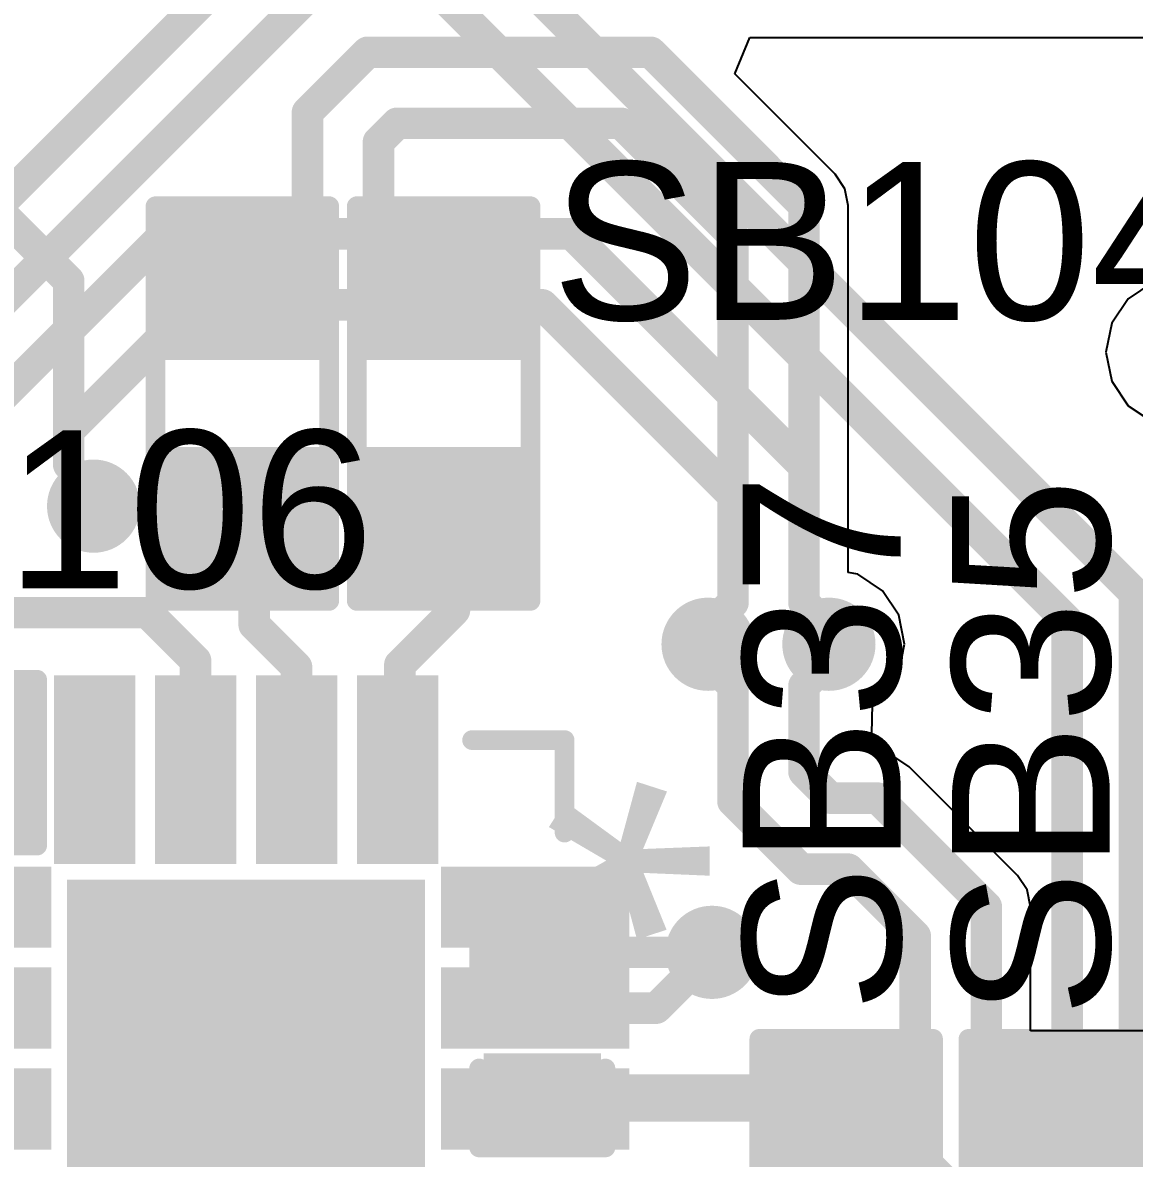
# Model space of a CAD drawing. Header units: millimetres. Extents: x -0.71 to 2.98, y -0.65 to 2.9.
# Drawn here: x 1.2853 to 1.567, y 0.5657 to 0.8535 of the extents above; entities that cross this region are included whole.
import ezdxf

# ---------------------------------------------------------------- set-up
doc = ezdxf.new("R2010")
doc.units = ezdxf.units.MM
doc.header["$MEASUREMENT"] = 0
for name, color, linetype in [('BottomLayer', 5, 'Continuous'), ('BottomOverlay', 54, 'Continuous'), ('BottomPaste', 16, 'Continuous'), ('BottomSolder', 6, 'Continuous'), ('Mechanical2', 216, 'Continuous'), ('TopLayer', 1, 'Continuous'), ('TopOverlay', 2, 'Continuous'), ('TopPaste', 8, 'Continuous'), ('TopSolder', 216, 'Continuous'), ('ViaHoleLayer', 16, 'Continuous')]:
    doc.layers.add(name, color=color, linetype=linetype)
doc.styles.add('Arial', font='', dxfattribs={"height": 0.2})
doc.styles.get('Arial').set_extended_font_data('Arial')

# ---------------------------------------------------------------- blocks, each defined once
blk = doc.blocks.new('RES_0603_B_14')
at = {"layer": 'BottomLayer'}
for points in [[(-0.045, -0.0175), (-0.045, 0.0175), (-0.015, 0.0175), (-0.015, -0.0175)], [(0.015, -0.0175), (0.015, 0.0175), (0.045, 0.0175), (0.045, -0.0175)]]:
    blk.add_hatch(color=5, dxfattribs=at).paths.add_polyline_path(points)
at = {"layer": 'BottomPaste'}
for points in [[(-0.045, -0.0175), (-0.045, 0.0175), (-0.015, 0.0175), (-0.015, -0.0175)], [(0.015, -0.0175), (0.015, 0.0175), (0.045, 0.0175), (0.045, -0.0175)]]:
    blk.add_hatch(color=16, dxfattribs=at).paths.add_polyline_path(points)
at = {"layer": 'BottomSolder'}
for points in [[(-0.049, -0.0215), (-0.049, 0.0215), (-0.011, 0.0215), (-0.011, -0.0215)], [(0.011, -0.0215), (0.011, 0.0215), (0.049, 0.0215), (0.049, -0.0215)]]:
    blk.add_hatch(color=6, dxfattribs=at).paths.add_polyline_path(points)
at = {"layer": 'BottomOverlay', "const_width": 0.005}
for points in [[(0.048, 0.021), (-0.048, 0.021)], [(-0.048, 0.021), (-0.048, -0.021)], [(0.048, 0.021), (0.048, -0.021)], [(0.048, -0.021), (-0.048, -0.021)]]:
    blk.add_lwpolyline(points, dxfattribs=at)
at = {"layer": 'BottomOverlay', "const_width": 0.0025}
for points in [[(-0.04925, 0.021, 1), (-0.04675, 0.021, 1)], [(-0.04925, 0.021, 1), (-0.04675, 0.021, 1)], [(0.04675, 0.021, 1), (0.04925, 0.021, 1)], [(0.04675, 0.021, 1), (0.04925, 0.021, 1)], [(-0.04925, -0.021, 1), (-0.04675, -0.021, 1)], [(-0.04925, -0.021, 1), (-0.04675, -0.021, 1)], [(0.04675, -0.021, 1), (0.04925, -0.021, 1)], [(0.04675, -0.021, 1), (0.04925, -0.021, 1)]]:
    blk.add_lwpolyline(points, format="xyb", close=True, dxfattribs=at)
blk = doc.blocks.new('16_TQFN__4X4__29')
at = {"layer": 'TopLayer'}
for points in [[(-0.04469, 0.05335), (-0.04469, 0.09311), (-0.03209, 0.09311), (-0.03209, 0.05335)], [(-0.01909, 0.05335), (-0.01909, 0.09311), (-0.0065, 0.09311), (-0.0065, 0.05335)], [(0.0065, 0.05335), (0.0065, 0.09311), (0.01909, 0.09311), (0.01909, 0.05335)], [(0.03209, 0.05335), (0.03209, 0.09311), (0.04469, 0.09311), (0.04469, 0.05335)], [(-0.09311, 0.04469), (-0.05335, 0.04469), (-0.05335, 0.03209), (-0.09311, 0.03209)], [(0.05335, 0.04469), (0.09311, 0.04469), (0.09311, 0.03209), (0.05335, 0.03209)], [(-0.04134, 0.04134), (0.04134, 0.04134), (0.04134, -0.04134), (-0.04134, -0.04134)], [(-0.09311, 0.01909), (-0.05335, 0.01909), (-0.05335, 0.0065), (-0.09311, 0.0065)], [(0.05335, 0.01909), (0.09311, 0.01909), (0.09311, 0.0065), (0.05335, 0.0065)], [(-0.09311, -0.0065), (-0.05335, -0.0065), (-0.05335, -0.01909), (-0.09311, -0.01909)], [(0.05335, -0.0065), (0.09311, -0.0065), (0.09311, -0.01909), (0.05335, -0.01909)], [(-0.09311, -0.03209), (-0.05335, -0.03209), (-0.05335, -0.04468), (-0.09311, -0.04468)], [(0.05335, -0.03209), (0.09311, -0.03209), (0.09311, -0.04468), (0.05335, -0.04468)], [(-0.04469, -0.09311), (-0.04469, -0.05335), (-0.03209, -0.05335), (-0.03209, -0.09311)], [(-0.01909, -0.09311), (-0.01909, -0.05335), (-0.0065, -0.05335), (-0.0065, -0.09311)], [(0.0065, -0.09311), (0.0065, -0.05335), (0.01909, -0.05335), (0.01909, -0.09311)], [(0.03209, -0.09311), (0.03209, -0.05335), (0.04469, -0.05335), (0.04469, -0.09311)]]:
    blk.add_hatch(color=1, dxfattribs=at).paths.add_polyline_path(points)
at = {"layer": 'TopPaste'}
for points in [[(-0.04469, 0.05335), (-0.04469, 0.09311), (-0.03209, 0.09311), (-0.03209, 0.05335)], [(-0.01909, 0.05335), (-0.01909, 0.09311), (-0.0065, 0.09311), (-0.0065, 0.05335)], [(0.0065, 0.05335), (0.0065, 0.09311), (0.01909, 0.09311), (0.01909, 0.05335)], [(0.03209, 0.05335), (0.03209, 0.09311), (0.04469, 0.09311), (0.04469, 0.05335)], [(-0.09311, 0.04469), (-0.05335, 0.04469), (-0.05335, 0.03209), (-0.09311, 0.03209)], [(0.05335, 0.04469), (0.09311, 0.04469), (0.09311, 0.03209), (0.05335, 0.03209)], [(-0.02598, 0.02598), (0.02598, 0.02598), (0.02598, -0.02598), (-0.02598, -0.02598)], [(-0.09311, 0.01909), (-0.05335, 0.01909), (-0.05335, 0.0065), (-0.09311, 0.0065)], [(0.05335, 0.01909), (0.09311, 0.01909), (0.09311, 0.0065), (0.05335, 0.0065)], [(-0.09311, -0.0065), (-0.05335, -0.0065), (-0.05335, -0.01909), (-0.09311, -0.01909)], [(0.05335, -0.0065), (0.09311, -0.0065), (0.09311, -0.01909), (0.05335, -0.01909)], [(-0.09311, -0.03209), (-0.05335, -0.03209), (-0.05335, -0.04468), (-0.09311, -0.04468)], [(0.05335, -0.03209), (0.09311, -0.03209), (0.09311, -0.04468), (0.05335, -0.04468)], [(-0.04469, -0.09311), (-0.04469, -0.05335), (-0.03209, -0.05335), (-0.03209, -0.09311)], [(-0.01909, -0.09311), (-0.01909, -0.05335), (-0.0065, -0.05335), (-0.0065, -0.09311)], [(0.0065, -0.09311), (0.0065, -0.05335), (0.01909, -0.05335), (0.01909, -0.09311)], [(0.03209, -0.09311), (0.03209, -0.05335), (0.04469, -0.05335), (0.04469, -0.09311)]]:
    blk.add_hatch(color=8, dxfattribs=at).paths.add_polyline_path(points)
at = {"layer": 'TopSolder'}
for points in [[(-0.04868, 0.04935), (-0.04868, 0.09711), (-0.02809, 0.09711), (-0.02809, 0.04935)], [(-0.02309, 0.04935), (-0.02309, 0.09711), (-0.0025, 0.09711), (-0.0025, 0.04935)], [(0.0025, 0.04935), (0.0025, 0.09711), (0.02309, 0.09711), (0.02309, 0.04935)], [(0.02809, 0.04935), (0.02809, 0.09711), (0.04868, 0.09711), (0.04868, 0.04935)], [(-0.09711, 0.04869), (-0.04935, 0.04869), (-0.04935, 0.02809), (-0.09711, 0.02809)], [(0.04935, 0.04869), (0.09711, 0.04869), (0.09711, 0.02809), (0.04935, 0.02809)], [(-0.04534, 0.04534), (0.04534, 0.04534), (0.04534, -0.04534), (-0.04534, -0.04534)], [(-0.09711, 0.02309), (-0.04935, 0.02309), (-0.04935, 0.0025), (-0.09711, 0.0025)], [(0.04935, 0.02309), (0.09711, 0.02309), (0.09711, 0.0025), (0.04935, 0.0025)], [(-0.09711, -0.0025), (-0.04935, -0.0025), (-0.04935, -0.02309), (-0.09711, -0.02309)], [(0.04935, -0.0025), (0.09711, -0.0025), (0.09711, -0.02309), (0.04935, -0.02309)], [(-0.09711, -0.02809), (-0.04935, -0.02809), (-0.04935, -0.04868), (-0.09711, -0.04868)], [(0.04935, -0.02809), (0.09711, -0.02809), (0.09711, -0.04868), (0.04935, -0.04868)], [(-0.04868, -0.09711), (-0.04868, -0.04935), (-0.02809, -0.04935), (-0.02809, -0.09711)], [(-0.02309, -0.09711), (-0.02309, -0.04935), (-0.0025, -0.04935), (-0.0025, -0.09711)], [(0.0025, -0.09711), (0.0025, -0.04935), (0.02309, -0.04935), (0.02309, -0.09711)], [(0.02809, -0.09711), (0.02809, -0.04935), (0.04868, -0.04935), (0.04868, -0.09711)]]:
    blk.add_hatch(color=216, dxfattribs=at).paths.add_polyline_path(points)
at = {"layer": 'TopOverlay', "const_width": 0.005}
for points in [[(-0.08071, 0.08071), (-0.08071, 0.05728)], [(-0.08071, 0.08071), (-0.05728, 0.08071)], [(0.05728, 0.08071), (0.08071, 0.08071)], [(0.08071, 0.08071), (0.08071, 0.05728)], [(-0.105, 0.043), (-0.1, 0.038)], [(-0.105, 0.043), (-0.105, 0.033)], [(-0.1, 0.038), (-0.105, 0.033)], [(-0.08071, -0.05728), (-0.08071, -0.08071)], [(0.08071, -0.05728), (0.08071, -0.08071)], [(-0.08071, -0.08071), (-0.05728, -0.08071)], [(0.05728, -0.08071), (0.08071, -0.08071)]]:
    blk.add_lwpolyline(points, dxfattribs=at)
at = {"layer": 'TopOverlay', "const_width": 0.0025}
for points in [[(-0.08196, 0.08071, 1), (-0.07946, 0.08071, 1)], [(-0.08196, 0.08071, 1), (-0.07946, 0.08071, 1)], [(-0.05853, 0.08071, 1), (-0.05603, 0.08071, 1)], [(0.05603, 0.08071, 1), (0.05853, 0.08071, 1)], [(0.07946, 0.08071, 1), (0.08196, 0.08071, 1)], [(0.07946, 0.08071, 1), (0.08196, 0.08071, 1)], [(-0.08196, 0.05728, 1), (-0.07946, 0.05728, 1)], [(0.07946, 0.05728, 1), (0.08196, 0.05728, 1)], [(-0.10625, 0.043, 1), (-0.10375, 0.043, 1)], [(-0.10625, 0.043, 1), (-0.10375, 0.043, 1)], [(-0.10125, 0.038, 1), (-0.09875, 0.038, 1)], [(-0.10125, 0.038, 1), (-0.09875, 0.038, 1)], [(-0.10625, 0.033, 1), (-0.10375, 0.033, 1)], [(-0.10625, 0.033, 1), (-0.10375, 0.033, 1)], [(-0.08196, -0.05728, 1), (-0.07946, -0.05728, 1)], [(0.07946, -0.05728, 1), (0.08196, -0.05728, 1)], [(-0.08196, -0.08071, 1), (-0.07946, -0.08071, 1)], [(-0.08196, -0.08071, 1), (-0.07946, -0.08071, 1)], [(-0.05853, -0.08071, 1), (-0.05603, -0.08071, 1)], [(0.05603, -0.08071, 1), (0.05853, -0.08071, 1)], [(0.07946, -0.08071, 1), (0.08196, -0.08071, 1)], [(0.07946, -0.08071, 1), (0.08196, -0.08071, 1)]]:
    blk.add_lwpolyline(points, format="xyb", close=True, dxfattribs=at)
blk = doc.blocks.new('SOLDER_BRIDGE_42')
at = {"layer": 'TopLayer'}
for points in [[(-0.045, -0.0175), (-0.045, 0.0175), (-0.015, 0.0175), (-0.015, -0.0175)], [(0.015, -0.0175), (0.015, 0.0175), (0.045, 0.0175), (0.045, -0.0175)]]:
    blk.add_hatch(color=1, dxfattribs=at).paths.add_polyline_path(points)
at = {"layer": 'TopPaste'}
for points in [[(-0.045, -0.0175), (-0.045, 0.0175), (-0.015, 0.0175), (-0.015, -0.0175)], [(0.015, -0.0175), (0.015, 0.0175), (0.045, 0.0175), (0.045, -0.0175)]]:
    blk.add_hatch(color=8, dxfattribs=at).paths.add_polyline_path(points)
at = {"layer": 'TopSolder'}
for points in [[(-0.049, -0.0215), (-0.049, 0.0215), (-0.011, 0.0215), (-0.011, -0.0215)], [(0.011, -0.0215), (0.011, 0.0215), (0.049, 0.0215), (0.049, -0.0215)]]:
    blk.add_hatch(color=216, dxfattribs=at).paths.add_polyline_path(points)
at = {"layer": 'TopOverlay', "const_width": 0.005}
for points in [[(0.05, 0.022), (-0.05, 0.022)], [(-0.05, -0.022), (-0.05, 0.022)], [(0.05, -0.022), (0.05, 0.022)], [(0.05, -0.022), (-0.05, -0.022)]]:
    blk.add_lwpolyline(points, dxfattribs=at)
at = {"layer": 'TopOverlay', "const_width": 0.0025}
for points in [[(-0.05125, 0.022, 1), (-0.04875, 0.022, 1)], [(-0.05125, 0.022, 1), (-0.04875, 0.022, 1)], [(0.04875, 0.022, 1), (0.05125, 0.022, 1)], [(0.04875, 0.022, 1), (0.05125, 0.022, 1)], [(-0.05125, -0.022, 1), (-0.04875, -0.022, 1)], [(-0.05125, -0.022, 1), (-0.04875, -0.022, 1)], [(0.04875, -0.022, 1), (0.05125, -0.022, 1)], [(0.04875, -0.022, 1), (0.05125, -0.022, 1)]]:
    blk.add_lwpolyline(points, format="xyb", close=True, dxfattribs=at)
blk = doc.blocks.new('SOLDER_BRIDGE_44')
at = {"layer": 'TopLayer'}
for points in [[(-0.045, -0.0175), (-0.045, 0.0175), (-0.015, 0.0175), (-0.015, -0.0175)], [(0.015, -0.0175), (0.015, 0.0175), (0.045, 0.0175), (0.045, -0.0175)]]:
    blk.add_hatch(color=1, dxfattribs=at).paths.add_polyline_path(points)
at = {"layer": 'TopPaste'}
for points in [[(-0.045, -0.0175), (-0.045, 0.0175), (-0.015, 0.0175), (-0.015, -0.0175)], [(0.015, -0.0175), (0.015, 0.0175), (0.045, 0.0175), (0.045, -0.0175)]]:
    blk.add_hatch(color=8, dxfattribs=at).paths.add_polyline_path(points)
at = {"layer": 'TopSolder'}
for points in [[(-0.049, -0.0215), (-0.049, 0.0215), (-0.011, 0.0215), (-0.011, -0.0215)], [(0.011, -0.0215), (0.011, 0.0215), (0.049, 0.0215), (0.049, -0.0215)]]:
    blk.add_hatch(color=216, dxfattribs=at).paths.add_polyline_path(points)
at = {"layer": 'TopOverlay', "const_width": 0.005}
for points in [[(0.05, 0.022), (-0.05, 0.022)], [(-0.05, -0.022), (-0.05, 0.022)], [(0.05, -0.022), (0.05, 0.022)], [(0.05, -0.022), (-0.05, -0.022)]]:
    blk.add_lwpolyline(points, dxfattribs=at)
at = {"layer": 'TopOverlay', "const_width": 0.0025}
for points in [[(-0.05125, 0.022, 1), (-0.04875, 0.022, 1)], [(-0.05125, 0.022, 1), (-0.04875, 0.022, 1)], [(0.04875, 0.022, 1), (0.05125, 0.022, 1)], [(0.04875, 0.022, 1), (0.05125, 0.022, 1)], [(-0.05125, -0.022, 1), (-0.04875, -0.022, 1)], [(-0.05125, -0.022, 1), (-0.04875, -0.022, 1)], [(0.04875, -0.022, 1), (0.05125, -0.022, 1)], [(0.04875, -0.022, 1), (0.05125, -0.022, 1)]]:
    blk.add_lwpolyline(points, format="xyb", close=True, dxfattribs=at)
blk = doc.blocks.new('CAP_0402_B_206')
at = {"layer": 'BottomLayer'}
for points in [[(-0.0095, 0.0125), (-0.0095, -0.0125), (-0.0275, -0.0125), (-0.0275, 0.0125)], [(0.0275, 0.0125), (0.0275, -0.0125), (0.0095, -0.0125), (0.0095, 0.0125)]]:
    blk.add_hatch(color=5, dxfattribs=at).paths.add_polyline_path(points)
at = {"layer": 'BottomPaste'}
for points in [[(-0.0095, 0.0125), (-0.0095, -0.0125), (-0.0275, -0.0125), (-0.0275, 0.0125)], [(0.0275, 0.0125), (0.0275, -0.0125), (0.0095, -0.0125), (0.0095, 0.0125)]]:
    blk.add_hatch(color=16, dxfattribs=at).paths.add_polyline_path(points)
at = {"layer": 'BottomSolder'}
for points in [[(-0.00714, 0.01486), (-0.00714, -0.01486), (-0.02986, -0.01486), (-0.02986, 0.01486)], [(0.02986, 0.01486), (0.02986, -0.01486), (0.00714, -0.01486), (0.00714, 0.01486)]]:
    blk.add_hatch(color=6, dxfattribs=at).paths.add_polyline_path(points)
at = {"layer": 'BottomOverlay', "const_width": 0.005}
for points in [[(-0.031, -0.016), (-0.031, 0.016)], [(-0.011, 0.016), (-0.031, 0.016)], [(0.031, 0.016), (0.011, 0.016)], [(0.031, -0.016), (0.031, 0.016)], [(-0.011, -0.016), (-0.031, -0.016)], [(0.031, -0.016), (0.011, -0.016)]]:
    blk.add_lwpolyline(points, dxfattribs=at)
at = {"layer": 'BottomOverlay', "const_width": 0.0025}
for points in [[(-0.03225, 0.016, 1), (-0.02975, 0.016, 1)], [(-0.03225, 0.016, 1), (-0.02975, 0.016, 1)], [(-0.01225, 0.016, 1), (-0.00975, 0.016, 1)], [(0.00975, 0.016, 1), (0.01225, 0.016, 1)], [(0.02975, 0.016, 1), (0.03225, 0.016, 1)], [(0.02975, 0.016, 1), (0.03225, 0.016, 1)], [(-0.03225, -0.016, 1), (-0.02975, -0.016, 1)], [(-0.03225, -0.016, 1), (-0.02975, -0.016, 1)], [(-0.01225, -0.016, 1), (-0.00975, -0.016, 1)], [(0.00975, -0.016, 1), (0.01225, -0.016, 1)], [(0.02975, -0.016, 1), (0.03225, -0.016, 1)], [(0.02975, -0.016, 1), (0.03225, -0.016, 1)]]:
    blk.add_lwpolyline(points, format="xyb", close=True, dxfattribs=at)
blk = doc.blocks.new('SOLDER_BRIDGE_264')
at = {"layer": 'TopLayer'}
for points in [[(-0.045, -0.0175), (-0.045, 0.0175), (-0.015, 0.0175), (-0.015, -0.0175)], [(0.015, -0.0175), (0.015, 0.0175), (0.045, 0.0175), (0.045, -0.0175)]]:
    blk.add_hatch(color=1, dxfattribs=at).paths.add_polyline_path(points)
at = {"layer": 'TopPaste'}
for points in [[(-0.045, -0.0175), (-0.045, 0.0175), (-0.015, 0.0175), (-0.015, -0.0175)], [(0.015, -0.0175), (0.015, 0.0175), (0.045, 0.0175), (0.045, -0.0175)]]:
    blk.add_hatch(color=8, dxfattribs=at).paths.add_polyline_path(points)
at = {"layer": 'TopSolder'}
for points in [[(-0.049, -0.0215), (-0.049, 0.0215), (-0.011, 0.0215), (-0.011, -0.0215)], [(0.011, -0.0215), (0.011, 0.0215), (0.049, 0.0215), (0.049, -0.0215)]]:
    blk.add_hatch(color=216, dxfattribs=at).paths.add_polyline_path(points)
at = {"layer": 'TopOverlay', "const_width": 0.005}
for points in [[(-0.05, -0.022), (-0.05, 0.022)], [(0.05, 0.022), (-0.05, 0.022)], [(0.05, -0.022), (0.05, 0.022)], [(0.05, -0.022), (-0.05, -0.022)]]:
    blk.add_lwpolyline(points, dxfattribs=at)
at = {"layer": 'TopOverlay', "const_width": 0.0025}
for points in [[(-0.05125, 0.022, 1), (-0.04875, 0.022, 1)], [(-0.05125, 0.022, 1), (-0.04875, 0.022, 1)], [(0.04875, 0.022, 1), (0.05125, 0.022, 1)], [(0.04875, 0.022, 1), (0.05125, 0.022, 1)], [(-0.05125, -0.022, 1), (-0.04875, -0.022, 1)], [(-0.05125, -0.022, 1), (-0.04875, -0.022, 1)], [(0.04875, -0.022, 1), (0.05125, -0.022, 1)], [(0.04875, -0.022, 1), (0.05125, -0.022, 1)]]:
    blk.add_lwpolyline(points, format="xyb", close=True, dxfattribs=at)
blk = doc.blocks.new('SOLDER_BRIDGE_266')
at = {"layer": 'TopLayer'}
for points in [[(-0.045, -0.0175), (-0.045, 0.0175), (-0.015, 0.0175), (-0.015, -0.0175)], [(0.015, -0.0175), (0.015, 0.0175), (0.045, 0.0175), (0.045, -0.0175)]]:
    blk.add_hatch(color=1, dxfattribs=at).paths.add_polyline_path(points)
at = {"layer": 'TopPaste'}
for points in [[(-0.045, -0.0175), (-0.045, 0.0175), (-0.015, 0.0175), (-0.015, -0.0175)], [(0.015, -0.0175), (0.015, 0.0175), (0.045, 0.0175), (0.045, -0.0175)]]:
    blk.add_hatch(color=8, dxfattribs=at).paths.add_polyline_path(points)
at = {"layer": 'TopSolder'}
for points in [[(-0.049, -0.0215), (-0.049, 0.0215), (-0.011, 0.0215), (-0.011, -0.0215)], [(0.011, -0.0215), (0.011, 0.0215), (0.049, 0.0215), (0.049, -0.0215)]]:
    blk.add_hatch(color=216, dxfattribs=at).paths.add_polyline_path(points)
at = {"layer": 'TopOverlay', "const_width": 0.005}
for points in [[(-0.05, -0.022), (-0.05, 0.022)], [(0.05, 0.022), (-0.05, 0.022)], [(0.05, -0.022), (0.05, 0.022)], [(0.05, -0.022), (-0.05, -0.022)]]:
    blk.add_lwpolyline(points, dxfattribs=at)
at = {"layer": 'TopOverlay', "const_width": 0.0025}
for points in [[(-0.05125, 0.022, 1), (-0.04875, 0.022, 1)], [(-0.05125, 0.022, 1), (-0.04875, 0.022, 1)], [(0.04875, 0.022, 1), (0.05125, 0.022, 1)], [(0.04875, 0.022, 1), (0.05125, 0.022, 1)], [(-0.05125, -0.022, 1), (-0.04875, -0.022, 1)], [(-0.05125, -0.022, 1), (-0.04875, -0.022, 1)], [(0.04875, -0.022, 1), (0.05125, -0.022, 1)], [(0.04875, -0.022, 1), (0.05125, -0.022, 1)]]:
    blk.add_lwpolyline(points, format="xyb", close=True, dxfattribs=at)

msp = doc.modelspace()

# ---------------------------------------------------------------- hatches: boundary and pattern name
at = {"layer": 'BottomLayer'}
h = msp.add_hatch(color=5, dxfattribs=at)
edge = h.paths.add_edge_path()
edge.add_arc((1.30331, 0.731), 0.01181, 0, 360)
h = msp.add_hatch(color=5, dxfattribs=at)
edge = h.paths.add_edge_path()
edge.add_arc((1.459, 0.696), 0.01181, 0, 360)
h = msp.add_hatch(color=5, dxfattribs=at)
edge = h.paths.add_edge_path()
edge.add_arc((1.48962, 0.696), 0.01181, 0, 360)
h = msp.add_hatch(color=5, dxfattribs=at)
edge = h.paths.add_edge_path()
edge.add_arc((1.46, 0.61793), 0.01181, 0, 360)
at = {"layer": 'BottomSolder'}
h = msp.add_hatch(color=6, dxfattribs=at)
edge = h.paths.add_edge_path()
edge.add_arc((1.30331, 0.731), 0.00791, 0, 360)
h = msp.add_hatch(color=6, dxfattribs=at)
edge = h.paths.add_edge_path()
edge.add_arc((1.459, 0.696), 0.00791, 0, 360)
h = msp.add_hatch(color=6, dxfattribs=at)
edge = h.paths.add_edge_path()
edge.add_arc((1.48962, 0.696), 0.00791, 0, 360)
h = msp.add_hatch(color=6, dxfattribs=at)
edge = h.paths.add_edge_path()
edge.add_arc((1.46, 0.61793), 0.00791, 0, 360)
at = {"layer": 'TopLayer'}
h = msp.add_hatch(color=1, dxfattribs=at)
edge = h.paths.add_edge_path()
edge.add_arc((1.30331, 0.731), 0.01181, 0, 360)
h = msp.add_hatch(color=1, dxfattribs=at)
edge = h.paths.add_edge_path()
edge.add_arc((1.459, 0.696), 0.01181, 0, 360)
h = msp.add_hatch(color=1, dxfattribs=at)
edge = h.paths.add_edge_path()
edge.add_arc((1.48962, 0.696), 0.01181, 0, 360)
h = msp.add_hatch(color=1, dxfattribs=at)
edge = h.paths.add_edge_path()
edge.add_arc((1.46, 0.61793), 0.01181, 0, 360)
at = {"layer": 'TopSolder'}
h = msp.add_hatch(color=216, dxfattribs=at)
edge = h.paths.add_edge_path()
edge.add_arc((1.30331, 0.731), 0.00791, 0, 360)
h = msp.add_hatch(color=216, dxfattribs=at)
edge = h.paths.add_edge_path()
edge.add_arc((1.459, 0.696), 0.00791, 0, 360)
h = msp.add_hatch(color=216, dxfattribs=at)
edge = h.paths.add_edge_path()
edge.add_arc((1.48962, 0.696), 0.00791, 0, 360)
h = msp.add_hatch(color=216, dxfattribs=at)
edge = h.paths.add_edge_path()
edge.add_arc((1.46, 0.61793), 0.00791, 0, 360)
at = {"layer": 'ViaHoleLayer'}
h = msp.add_hatch(color=16, dxfattribs=at)
edge = h.paths.add_edge_path()
edge.add_arc((1.30331, 0.731), 0.00591, 0, 360)
h = msp.add_hatch(color=16, dxfattribs=at)
edge = h.paths.add_edge_path()
edge.add_arc((1.459, 0.696), 0.00591, 0, 360)
h = msp.add_hatch(color=16, dxfattribs=at)
edge = h.paths.add_edge_path()
edge.add_arc((1.48962, 0.696), 0.00591, 0, 360)
h = msp.add_hatch(color=16, dxfattribs=at)
edge = h.paths.add_edge_path()
edge.add_arc((1.46, 0.61793), 0.00591, 0, 360)

# ---------------------------------------------------------------- linework, layer by layer
at = {"layer": 'BottomLayer'}
for points, const_width in [([(1.227, 0.755), (1.346, 0.874)], 0.008), ([(1.401, 0.87504), (1.567, 0.70904)], 0.008), ([(1.384, 0.868), (1.55, 0.702)], 0.008), ([(1.23873, 0.74127), (1.364, 0.86654)], 0.008), ([(1.279, 0.75758), (1.32142, 0.8)], 0.008), ([(1.32142, 0.8), (1.42446, 0.8)], 0.008), ([(1.42446, 0.8), (1.48331, 0.74114)], 0.008), ([(1.297, 0.75012), (1.32888, 0.782)], 0.008), ([(1.32888, 0.782), (1.417, 0.782)], 0.008), ([(1.417, 0.782), (1.46531, 0.73369)], 0.008), ([(1.297, 0.74154), (1.297, 0.75012)], 0.008), ([(1.48331, 0.70654), (1.48331, 0.74114)], 0.008), ([(1.46531, 0.70654), (1.46531, 0.73369)], 0.008), ([(1.567, 0.402), (1.567, 0.70904)], 0.008), ([(1.55, 0.41), (1.55, 0.702)], 0.008), ([(1.419, 0.61793), (1.46, 0.61793)], 0.008), ([(1.417, 0.581), (1.495, 0.581)], 0.012), ([(1.495, 0.581), (1.531, 0.545)], 0.012)]:
    msp.add_lwpolyline(points, dxfattribs=dict(at, const_width=const_width))
for points, const_width in [([(1.31942, 0.8, 1), (1.32342, 0.8, 1)], 0.004), ([(1.31942, 0.8, 1), (1.32342, 0.8, 1)], 0.004), ([(1.42246, 0.8, 1), (1.42646, 0.8, 1)], 0.004), ([(1.42246, 0.8, 1), (1.42646, 0.8, 1)], 0.004), ([(1.32688, 0.782, 1), (1.33088, 0.782, 1)], 0.004), ([(1.32688, 0.782, 1), (1.33088, 0.782, 1)], 0.004), ([(1.415, 0.782, 1), (1.419, 0.782, 1)], 0.004), ([(1.415, 0.782, 1), (1.419, 0.782, 1)], 0.004), ([(1.295, 0.75012, 1), (1.299, 0.75012, 1)], 0.004), ([(1.295, 0.75012, 1), (1.299, 0.75012, 1)], 0.004), ([(1.295, 0.74154, 1), (1.299, 0.74154, 1)], 0.004), ([(1.48131, 0.74114, 1), (1.48531, 0.74114, 1)], 0.004), ([(1.48131, 0.74114, 1), (1.48531, 0.74114, 1)], 0.004), ([(1.46331, 0.73369, 1), (1.46731, 0.73369, 1)], 0.004), ([(1.46331, 0.73369, 1), (1.46731, 0.73369, 1)], 0.004), ([(1.565, 0.70904, 1), (1.569, 0.70904, 1)], 0.004), ([(1.565, 0.70904, 1), (1.569, 0.70904, 1)], 0.004), ([(1.46331, 0.70654, 1), (1.46731, 0.70654, 1)], 0.004), ([(1.48131, 0.70654, 1), (1.48531, 0.70654, 1)], 0.004), ([(1.548, 0.702, 1), (1.552, 0.702, 1)], 0.004), ([(1.548, 0.702, 1), (1.552, 0.702, 1)], 0.004), ([(1.417, 0.61793, 1), (1.421, 0.61793, 1)], 0.004), ([(1.458, 0.61793, 1), (1.462, 0.61793, 1)], 0.004), ([(1.414, 0.581, 1), (1.42, 0.581, 1)], 0.006), ([(1.492, 0.581, 1), (1.498, 0.581, 1)], 0.006), ([(1.492, 0.581, 1), (1.498, 0.581, 1)], 0.006)]:
    msp.add_lwpolyline(points, format="xyb", close=True, dxfattribs=dict(at, const_width=const_width))
at = {"layer": 'Mechanical2', "const_width": 0.01}
msp.add_lwpolyline([(2.97335, 1.12706, 1), (-0.56996, 1.12706, 1)], format="xyb", close=True, dxfattribs=at)
at = {"layer": 'TopLayer'}
for p, q in [((1.46577, 0.84055), (1.4696, 0.84978)), ((1.4696, 0.84978), (2.11635, 0.84978)), ((1.49124, 0.81508), (1.46577, 0.84055)), ((1.49367, 0.81144), (1.49124, 0.81508)), ((1.49124, 0.81508), (1.49124, 0.81508)), ((1.49453, 0.80714), (1.49367, 0.81144)), ((1.49453, 0.7142), (1.49453, 0.80714)), ((1.49453, 0.80714), (1.49453, 0.80714)), ((1.57166, 0.78772), (1.56544, 0.78356)), ((1.56544, 0.78356), (1.56128, 0.77734)), ((1.56128, 0.77734), (1.55982, 0.77)), ((1.55982, 0.77), (1.56128, 0.76266)), ((1.56128, 0.76266), (1.56544, 0.75644)), ((1.56544, 0.75644), (1.57166, 0.75228)), ((1.49696, 0.71372), (1.49453, 0.7142)), ((1.50318, 0.70956), (1.49696, 0.71372)), ((1.50734, 0.70334), (1.50318, 0.70956)), ((1.5088, 0.696), (1.50734, 0.70334)), ((1.50734, 0.68866), (1.5088, 0.696)), ((1.50318, 0.68244), (1.50734, 0.68866)), ((1.50064, 0.68074), (1.50318, 0.68244)), ((1.50038, 0.66964), (1.50064, 0.68074)), ((1.50044, 0.66949), (1.50038, 0.66964)), ((1.502, 0.66822), (1.50044, 0.66949)), ((1.50629, 0.66736), (1.502, 0.66822)), ((1.50993, 0.66493), (1.50629, 0.66736)), ((1.53743, 0.63743), (1.50993, 0.66493)), ((1.53986, 0.63379), (1.53743, 0.63743)), ((1.53743, 0.63743), (1.53743, 0.63743)), ((1.54072, 0.6295), (1.53986, 0.63379)), ((1.54072, 0.598), (1.54072, 0.6295)), ((1.5641, 0.598), (1.54072, 0.598)), ((1.5715, 0.598), (1.5641, 0.598))]:
    msp.add_line(p, q, dxfattribs=at)
at = {"layer": 'TopLayer', "const_width": 0.008}
for points in [[(1.3575, 0.83077), (1.37273, 0.846)], [(1.37273, 0.846), (1.44446, 0.846)], [(1.44446, 0.846), (1.48331, 0.80714)], [(1.3575, 0.801), (1.3575, 0.83077)], [(1.3755, 0.82331), (1.38019, 0.828)], [(1.38019, 0.828), (1.437, 0.828)], [(1.437, 0.828), (1.46531, 0.79969)], [(1.3755, 0.801), (1.3755, 0.82331)], [(1.27233, 0.81274), (1.297, 0.78807)], [(1.48331, 0.70654), (1.48331, 0.80714)], [(1.3435, 0.787), (1.3575, 0.801)], [(1.3755, 0.801), (1.3895, 0.787)], [(1.46531, 0.70654), (1.46531, 0.79969)], [(1.297, 0.74154), (1.297, 0.78807)], [(1.341, 0.787), (1.3435, 0.787)], [(1.3895, 0.787), (1.392, 0.787)], [(1.344, 0.70093), (1.344, 0.72693)], [(1.39474, 0.70462), (1.39474, 0.72668)], [(1.206, 0.704), (1.317, 0.704)], [(1.317, 0.704), (1.32914, 0.69186)], [(1.38091, 0.69079), (1.39474, 0.70462)], [(1.459, 0.70023), (1.46531, 0.70654)], [(1.48331, 0.70654), (1.48962, 0.70023)], [(1.344, 0.70093), (1.35473, 0.6902)], [(1.459, 0.696), (1.459, 0.70023)], [(1.48962, 0.696), (1.48962, 0.70023)], [(1.459, 0.69177), (1.459, 0.696)], [(1.48962, 0.69177), (1.48962, 0.696)], [(1.32914, 0.66422), (1.32914, 0.69186)], [(1.35473, 0.66422), (1.35473, 0.6902)], [(1.38091, 0.66481), (1.38091, 0.69079)], [(1.459, 0.69177), (1.46531, 0.68546)], [(1.48331, 0.68546), (1.48962, 0.69177)], [(1.46531, 0.65623), (1.46531, 0.68546)], [(1.48331, 0.66369), (1.48331, 0.68546)], [(1.48331, 0.66369), (1.49, 0.657)], [(1.46531, 0.65623), (1.48254, 0.639)], [(1.49, 0.657), (1.502, 0.657)], [(1.502, 0.657), (1.5295, 0.6295)], [(1.48254, 0.639), (1.49454, 0.639)], [(1.49454, 0.639), (1.5115, 0.62204)], [(1.5295, 0.591), (1.5295, 0.6295)], [(1.5115, 0.591), (1.5115, 0.62204)], [(1.44586, 0.60379), (1.46, 0.61793)], [(1.41517, 0.60379), (1.44586, 0.60379)], [(1.4965, 0.576), (1.5115, 0.591)], [(1.5295, 0.591), (1.5445, 0.576)], [(1.494, 0.576), (1.4965, 0.576)], [(1.5445, 0.576), (1.547, 0.576)]]:
    msp.add_lwpolyline(points, dxfattribs=at)
at = {"layer": 'TopLayer', "const_width": 0.004}
for points in [[(1.37073, 0.846, 1), (1.37473, 0.846, 1)], [(1.37073, 0.846, 1), (1.37473, 0.846, 1)], [(1.44246, 0.846, 1), (1.44646, 0.846, 1)], [(1.44246, 0.846, 1), (1.44646, 0.846, 1)], [(1.3555, 0.83077, 1), (1.3595, 0.83077, 1)], [(1.3555, 0.83077, 1), (1.3595, 0.83077, 1)], [(1.37819, 0.828, 1), (1.38219, 0.828, 1)], [(1.37819, 0.828, 1), (1.38219, 0.828, 1)], [(1.435, 0.828, 1), (1.439, 0.828, 1)], [(1.435, 0.828, 1), (1.439, 0.828, 1)], [(1.3735, 0.82331, 1), (1.3775, 0.82331, 1)], [(1.3735, 0.82331, 1), (1.3775, 0.82331, 1)], [(1.48131, 0.80714, 1), (1.48531, 0.80714, 1)], [(1.48131, 0.80714, 1), (1.48531, 0.80714, 1)], [(1.3555, 0.801, 1), (1.3595, 0.801, 1)], [(1.3555, 0.801, 1), (1.3595, 0.801, 1)], [(1.3735, 0.801, 1), (1.3775, 0.801, 1)], [(1.3735, 0.801, 1), (1.3775, 0.801, 1)], [(1.46331, 0.79969, 1), (1.46731, 0.79969, 1)], [(1.46331, 0.79969, 1), (1.46731, 0.79969, 1)], [(1.295, 0.78807, 1), (1.299, 0.78807, 1)], [(1.295, 0.78807, 1), (1.299, 0.78807, 1)], [(1.339, 0.787, 1), (1.343, 0.787, 1)], [(1.3415, 0.787, 1), (1.3455, 0.787, 1)], [(1.3415, 0.787, 1), (1.3455, 0.787, 1)], [(1.3875, 0.787, 1), (1.3915, 0.787, 1)], [(1.3875, 0.787, 1), (1.3915, 0.787, 1)], [(1.39, 0.787, 1), (1.394, 0.787, 1)], [(1.295, 0.74154, 1), (1.299, 0.74154, 1)], [(1.342, 0.72693, 1), (1.346, 0.72693, 1)], [(1.39274, 0.72668, 1), (1.39674, 0.72668, 1)], [(1.315, 0.704, 1), (1.319, 0.704, 1)], [(1.315, 0.704, 1), (1.319, 0.704, 1)], [(1.39274, 0.70462, 1), (1.39674, 0.70462, 1)], [(1.39274, 0.70462, 1), (1.39674, 0.70462, 1)], [(1.46331, 0.70654, 1), (1.46731, 0.70654, 1)], [(1.46331, 0.70654, 1), (1.46731, 0.70654, 1)], [(1.48131, 0.70654, 1), (1.48531, 0.70654, 1)], [(1.48131, 0.70654, 1), (1.48531, 0.70654, 1)], [(1.342, 0.70093, 1), (1.346, 0.70093, 1)], [(1.342, 0.70093, 1), (1.346, 0.70093, 1)], [(1.457, 0.70023, 1), (1.461, 0.70023, 1)], [(1.457, 0.70023, 1), (1.461, 0.70023, 1)], [(1.48762, 0.70023, 1), (1.49162, 0.70023, 1)], [(1.48762, 0.70023, 1), (1.49162, 0.70023, 1)], [(1.457, 0.696, 1), (1.461, 0.696, 1)], [(1.457, 0.696, 1), (1.461, 0.696, 1)], [(1.48762, 0.696, 1), (1.49162, 0.696, 1)], [(1.48762, 0.696, 1), (1.49162, 0.696, 1)], [(1.32714, 0.69186, 1), (1.33114, 0.69186, 1)], [(1.32714, 0.69186, 1), (1.33114, 0.69186, 1)], [(1.35273, 0.6902, 1), (1.35673, 0.6902, 1)], [(1.35273, 0.6902, 1), (1.35673, 0.6902, 1)], [(1.37891, 0.69079, 1), (1.38291, 0.69079, 1)], [(1.37891, 0.69079, 1), (1.38291, 0.69079, 1)], [(1.457, 0.69177, 1), (1.461, 0.69177, 1)], [(1.457, 0.69177, 1), (1.461, 0.69177, 1)], [(1.48762, 0.69177, 1), (1.49162, 0.69177, 1)], [(1.48762, 0.69177, 1), (1.49162, 0.69177, 1)], [(1.46331, 0.68546, 1), (1.46731, 0.68546, 1)], [(1.46331, 0.68546, 1), (1.46731, 0.68546, 1)], [(1.48131, 0.68546, 1), (1.48531, 0.68546, 1)], [(1.48131, 0.68546, 1), (1.48531, 0.68546, 1)], [(1.32714, 0.66422, 1), (1.33114, 0.66422, 1)], [(1.35273, 0.66422, 1), (1.35673, 0.66422, 1)], [(1.37891, 0.66481, 1), (1.38291, 0.66481, 1)], [(1.48131, 0.66369, 1), (1.48531, 0.66369, 1)], [(1.48131, 0.66369, 1), (1.48531, 0.66369, 1)], [(1.46331, 0.65623, 1), (1.46731, 0.65623, 1)], [(1.46331, 0.65623, 1), (1.46731, 0.65623, 1)], [(1.488, 0.657, 1), (1.492, 0.657, 1)], [(1.488, 0.657, 1), (1.492, 0.657, 1)], [(1.5, 0.657, 1), (1.504, 0.657, 1)], [(1.5, 0.657, 1), (1.504, 0.657, 1)], [(1.48054, 0.639, 1), (1.48454, 0.639, 1)], [(1.48054, 0.639, 1), (1.48454, 0.639, 1)], [(1.49254, 0.639, 1), (1.49654, 0.639, 1)], [(1.49254, 0.639, 1), (1.49654, 0.639, 1)], [(1.5275, 0.6295, 1), (1.5315, 0.6295, 1)], [(1.5275, 0.6295, 1), (1.5315, 0.6295, 1)], [(1.5095, 0.62204, 1), (1.5135, 0.62204, 1)], [(1.5095, 0.62204, 1), (1.5135, 0.62204, 1)], [(1.458, 0.61793, 1), (1.462, 0.61793, 1)], [(1.41317, 0.60379, 1), (1.41717, 0.60379, 1)], [(1.44386, 0.60379, 1), (1.44786, 0.60379, 1)], [(1.44386, 0.60379, 1), (1.44786, 0.60379, 1)], [(1.5095, 0.591, 1), (1.5135, 0.591, 1)], [(1.5095, 0.591, 1), (1.5135, 0.591, 1)], [(1.5275, 0.591, 1), (1.5315, 0.591, 1)], [(1.5275, 0.591, 1), (1.5315, 0.591, 1)], [(1.492, 0.576, 1), (1.496, 0.576, 1)], [(1.4945, 0.576, 1), (1.4985, 0.576, 1)], [(1.4945, 0.576, 1), (1.4985, 0.576, 1)], [(1.5425, 0.576, 1), (1.5465, 0.576, 1)], [(1.5425, 0.576, 1), (1.5465, 0.576, 1)], [(1.545, 0.576, 1), (1.549, 0.576, 1)]]:
    msp.add_lwpolyline(points, format="xyb", close=True, dxfattribs=at)

# ---------------------------------------------------------------- block references
for name, p, rotation in [('SOLDER_BRIDGE_42', (1.341, 0.757), 270), ('SOLDER_BRIDGE_44', (1.392, 0.757), 270), ('RES_0603_B_14', (1.241, 0.666), 180), ('16_TQFN__4X4__29', (1.34194, 0.591), 90), ('CAP_0402_B_206', (1.417, 0.5995), 270), ('SOLDER_BRIDGE_264', (1.494, 0.546), 270), ('SOLDER_BRIDGE_266', (1.547, 0.546), 270)]:
    msp.add_blockref(name, p, dxfattribs=dict(rotation=rotation))

# ---------------------------------------------------------------- texts
at = {"layer": 'BottomOverlay', "style": 'Arial'}
msp.add_text('*', height=0.08, rotation=270, dxfattribs=at).set_placement((1.37939, 0.66294))
at = {"layer": 'TopOverlay', "style": 'Arial'}
for s, p in [('SB104', (1.41933, 0.7782)), ('SB106', (1.20655, 0.7102))]:
    msp.add_text(s, height=0.04, dxfattribs=at).set_placement(p)
for s, p in [('SB37', (1.5078, 0.60267)), ('SB35', (1.5608, 0.60141))]:
    msp.add_text(s, height=0.04, rotation=90, dxfattribs=at).set_placement(p)

doc.saveas('drawing.dxf')
